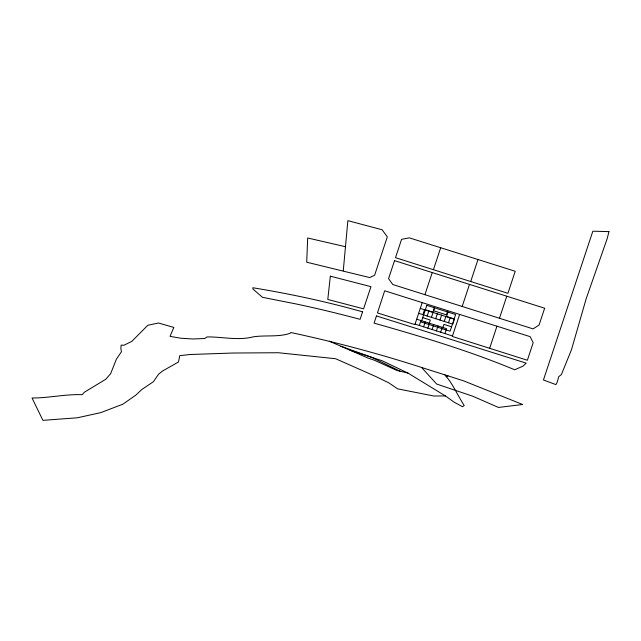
<?xml version="1.0" encoding="UTF-8"?>
<svg xmlns="http://www.w3.org/2000/svg" width="641" height="641" viewBox="0 0 641 641"><rect width="100%" height="100%" fill="white"/><g stroke="black" fill="none" stroke-linecap="round" stroke-linejoin="round"><path stroke-width="0.96" d="M343.272 270.758L347.863 220.648L382.084 229.75L387.332 236.833L374.624 275.213L369.729 277.585L306.71 262.201L307.68 237.995L345.467 246.705M433.42 269.693L440.688 247.738L515.22 271.271L507.912 293.314L395.513 257.682L401.587 239.325L409.279 237.835L440.688 247.738M462.185 306.47L469.484 284.388M470.71 281.519L477.994 259.525M499.483 318.273L506.783 296.214M489.66 348.287L496.959 326.197L530.155 336.661L533.192 342.703L527.367 360.25L452.314 336.461L459.621 314.419L496.959 326.197M422.187 302.616L414.903 324.602L377.437 312.936L384.688 290.782L459.621 314.419M424.919 294.692L432.242 272.577M419.326 325.468L420.953 320.556M422.908 314.667L424.534 309.755M423.597 326.814L425.223 321.91M427.17 316.013L428.797 311.109M428.861 324.458L430.319 320.043L422.723 317.632M434.39 307.768L432.923 312.183L425.328 309.779M427.859 328.168L429.486 323.256M431.441 317.367L433.068 312.455M434.598 307.84L433.62 310.781L446.416 314.835L447.394 311.895M432.122 329.514L433.749 324.61M435.704 318.721L437.33 313.81M436.393 330.868L438.019 325.957M439.966 320.067L441.593 315.164M440.655 332.222L442.282 327.311M444.229 321.421L445.856 316.51M442.506 328.777L443.965 324.362L451.568 326.774M448.035 312.095L446.569 316.51L454.173 318.922M444.918 333.568L446.545 328.665L416.69 319.202M448.5 322.776L450.126 317.864M446.072 376.868L448.035 375.874L463.804 380.938L522.671 404.503L498.458 407.444L472.665 396.186L436.705 384.063L421.57 367.453C378.639 353.6 334.987 341.982 290.878 332.535L290.028 333.336C278.242 337.302 265.446 334.979 253.315 336.829C238.067 340.812 222.539 336.749 207.099 336.934L204.808 338.48L192.845 338.985L180.81 338.232L170.017 336.349L173.855 327.423L158.479 323L147.839 325.267L131.766 341.429L123.849 345.267L121.133 345.106L120.853 348.472L121.461 351.717L116.414 359.12L110.645 373.671L105.741 379.28L84.404 392.22L82.192 394.68C65.27 394.071 48.86 398.045 32.05 398.005L42.907 420.352L77.465 417.772L100.821 412.612L122.832 404.207L135.732 395.201L141.797 389.528L153.415 381.691L158.631 374.136L162.638 370.955L178.502 361.981L179.768 355.651L189.952 354.513L232.995 353.023L278.346 352.734L335.676 358.736L375.57 376.419L388.855 382.885L397.604 388.839L433.877 396.018L445.415 395.946L454.293 402.268L462.498 406.723L464.22 405.497C457.554 395.377 453.019 383.951 444.87 374.857L421.57 367.453M445.415 395.946L408.013 373.11L396.667 370.346L374.2 360.162L367.646 357.926L329.298 341.18M420.272 308.401L454.389 319.218L452.762 324.122L418.645 313.313M415.064 324.114L452.474 335.972M444.87 374.857L448.035 375.874M349.978 350.202L382.236 360.787L408.013 373.11M340.844 346.22L371.676 357.325L399.92 371.139M330.331 276.175L327.791 299.459L363.583 308.842L370.955 286.663L330.331 276.175M608.95 231.617L607.123 238.837L586.211 298.61L571.492 349.657L561.412 374.544L558.76 376.652L557.053 382.589L555.867 384.608L543.44 379.969L592.845 231.201L608.95 231.617M376.451 315.925L374.096 323.12C421.618 336.581 469.044 350.787 514.699 369.777L523.04 366.123L526.197 363.151L376.451 315.925M362.582 311.838L360.09 319.322L348.952 316.406A705.429 407.636 17.2 0 0 296.118 303.962L262.481 297.312L252.899 289.011L252.81 287.745C289.796 293.81 326.509 301.623 362.582 311.838M394.544 260.631L388.566 278.635L392.741 284.516L533.072 328.889L539.049 325.075L544.65 308.217L394.544 260.631M426.786 305.364L421.257 322.046L450.102 331.189L455.631 314.507L426.786 305.364"/></g></svg>
